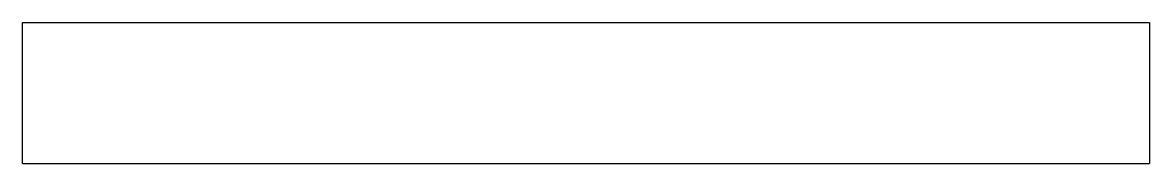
# Model space of a CAD drawing. Extents: x 2859.4 to 2883.4, y 911.3 to 914.3.
import ezdxf

# ---------------------------------------------------------------- set-up
doc = ezdxf.new("R2010")
doc.units = 0
doc.layers.add('GRILLE', color=7, linetype='CONTINUOUS')

msp = doc.modelspace()

# ---------------------------------------------------------------- linework, layer by layer
at = {"layer": 'GRILLE', "color": 0}
for p, q in [((2859.43, 911.29), (2859.43, 914.29)), ((2859.43, 914.29), (2883.43, 914.29)), ((2883.43, 914.29), (2883.43, 911.29)), ((2859.43, 911.29), (2883.43, 911.29))]:
    msp.add_line(p, q, dxfattribs=at)

doc.saveas('drawing.dxf')
